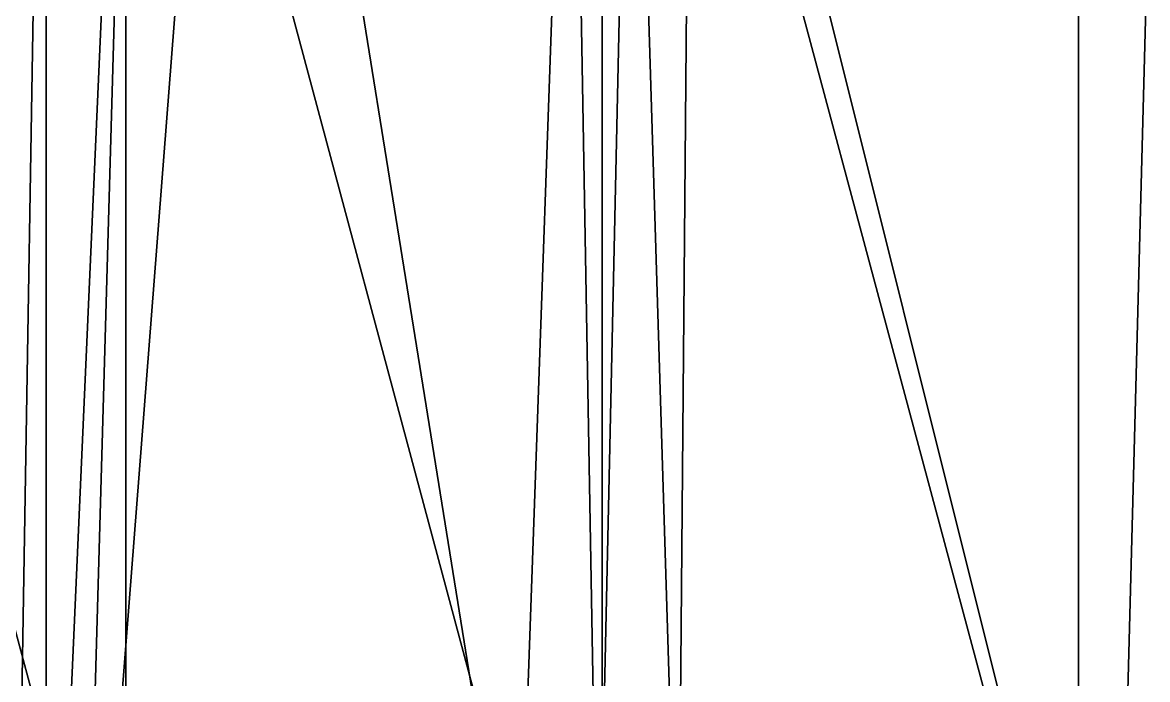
# Model space of a CAD drawing. Extents: x -5.6 to 5.6, y -5.6 to 5.6.
# Drawn here: x -1.217 to 1.145, y -0.97 to 0.41 of the extents above; entities that cross this region are included whole.
import ezdxf

# ---------------------------------------------------------------- set-up
doc = ezdxf.new("R2010")
doc.units = 0

msp = doc.modelspace()

# ---------------------------------------------------------------- linework, layer by layer
for points in [[(-1.167885, 2.044576, -1.687745), (-0.975111, 2.136442, -1.687745), (-1.166687, -2.169905, -1.687745)], [(-0.975111, 2.136442, -1.687745), (-1.097288, -2.149637, -1.687745), (-1.166687, -2.169905, -1.687745)], [(-0.975111, 2.136442, -1.687745), (-0.768388, 2.082903, -1.687745), (-1.097288, -2.149637, -1.687745)], [(-0.768388, 2.082903, -1.687745), (-0.176815, -1.5902, -1.687745), (-1.097288, -2.149637, -1.687745)], [(-0.768388, 2.082903, -1.687745), (-0.0644, 1.598703, -1.687745), (-0.176815, -1.5902, -1.687745)], [(0.187285, 1.589001, -1.687745), (1.184748, 2.0898, -1.687745), (1.077714, -1.97738, -1.687745)], [(1.184748, 2.0898, -1.687745), (1.275852, -1.987001, -1.687745), (1.077714, -1.97738, -1.687745)], [(-1.256508, 1.85029, -1.687745), (-1.167885, 2.044576, -1.687745), (-1.237205, -2.152701, -1.687745)], [(-1.167885, 2.044576, -1.687745), (-1.166687, -2.169905, -1.687745), (-1.237205, -2.152701, -1.687745)], [(0.000054, 1.999953, 12), (-0.999989, 1.732047, 12), (0, -2, 12)], [(0.000054, 1.999953, 12), (0, -2, 12), (0.999865, -1.732129, 12)], [(0.99986, 1.732065, 12), (0.000054, 1.999953, 12), (0.999865, -1.732129, 12)], [(-1.000292, 1.731872), (-5.366553, 1.743422), (-5.642665, 0)], [(-1.732161, 0.999687), (-1.000292, 1.731872), (-5.642665, 0)], [(-0.999989, 1.732047, 12), (-1.732239, 0.999655, 12), (-1.000042, -1.731994, 12)], [(-0.999989, 1.732047, 12), (-1.000042, -1.731994, 12), (0, -2, 12)], [(1.731905, 1.000197, 12), (0.99986, 1.732065, 12), (0.999865, -1.732129, 12)], [(-0.0644, 1.598703, -1.687745), (-0.008459, -1.599977, -1.687745), (-0.176815, -1.5902, -1.687745)], [(-0.0644, 1.598703, -1.687745), (0.061634, 1.598812, -1.687745), (-0.008459, -1.599977, -1.687745)], [(0.061634, 1.598812, -1.687745), (0.15999, -1.591981, -1.687745), (-0.008459, -1.599977, -1.687745)], [(0.061634, 1.598812, -1.687745), (0.187285, 1.589001, -1.687745), (0.15999, -1.591981, -1.687745)], [(0.187285, 1.589001, -1.687745), (1.077714, -1.97738, -1.687745), (0.15999, -1.591981, -1.687745)], [(-1.732239, 0.999655, 12), (-1.731918, -1.000115, 12), (-1.000042, -1.731994, 12)], [(1.731905, 1.000197, 12), (0.999865, -1.732129, 12), (1.731953, -1.000169, 12)], [(1.000143, -1.731914), (5.366553, -1.743422), (5.642665, 0)], [(1.731936, -1.000077), (1.000143, -1.731914), (5.642665, 0)]]:
    msp.add_3dface(points)

doc.saveas('drawing.dxf')
